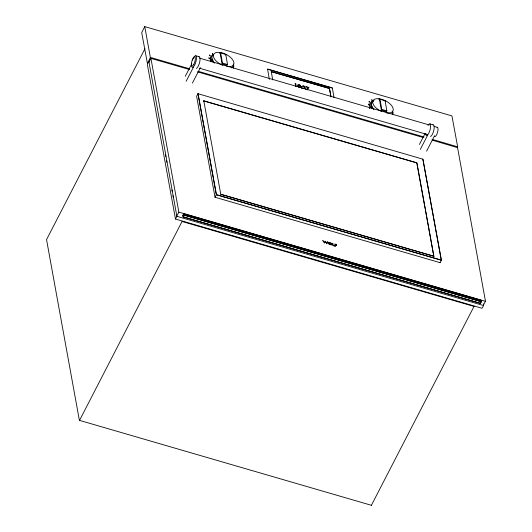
<?xml version="1.0" encoding="UTF-8"?>
<svg xmlns="http://www.w3.org/2000/svg" width="532" height="532" viewBox="0 0 532 532"><rect width="100%" height="100%" fill="white"/><g stroke="black" fill="none" stroke-linecap="round" stroke-linejoin="round"><path stroke-width="0.8" d="M457.693 147.051L451.941 115.91L144.757 26.607L150.35 57.403L147.544 63.341M483.295 303.832L483.541 305.681L482.039 308.274L175.48 219.038L176.877 216.325L148.867 61.493M189.412 69.499L150.922 58.374L178.858 212.128L176.664 216.098M433.806 256.271L220.787 194.346L203.809 100.801L416.935 162.805L433.886 256.377M220.607 52.848L222.469 63.062A1.037 0.359 -50.2 0 0 222.07 63.833L227.104 65.303A1.037 0.818 68.4 0 0 227.503 64.525L225.807 54.497L220.607 52.848A1.037 0.818 68.4 0 0 220.208 53.619L222.07 63.833M379.934 99.198L381.79 109.419A1.037 0.359 -50.2 0 0 381.391 110.191L386.432 111.654A1.037 0.818 68.4 0 0 386.831 110.882L385.135 100.854L379.934 99.198A1.037 0.818 68.4 0 0 379.535 99.976L381.391 110.191M144.943 48.758L46.543 239.626L79.381 420.34L371.349 505.287M182.908 215.507L183.793 213.532M183.041 216.231L183.926 214.256L481.147 300.726L480.635 302.116M184.006 215.001L481.347 301.717L480.396 303.433L183.174 216.956L184.006 214.981L183.128 216.93M269.365 79.374L267.569 69.1L332.314 87.913L334.043 97.522M198.103 93.778L216.444 194.672L441.247 260.075L422.907 159.181L197.931 93.692L196.621 96.292L215.014 197.246L440.09 262.668M328.869 242.998L328.916 243.53A1.35 0.685 27.3 0 0 329.594 244.195L330.944 244.587A1.343 0.678 27.3 0 0 331.416 244.354L331.296 243.703A1.337 0.678 27.3 0 0 330.685 243.157L329.335 242.765M378.99 99.211L379.569 99.205M378.837 99.205L379.708 99.198M422.867 159.101L441.407 260.155L440.09 262.728M203.789 101.353L203.849 100.974L416.769 162.918L425.108 208.418M147.351 63.208L141.712 32.578L144.757 26.607M175.48 219.038L147.317 64.306L148.741 61.499M148.814 62.45L150.922 58.374M182.882 215.44L183.74 213.532M183.001 216.205L183.873 214.256M474.118 306.233L371.343 505.387M432.569 140.242L457.567 147.67L485.457 301.159L483.315 305.395M197.931 93.692L216.298 194.759L441.38 260.241M271.227 71.7L329.441 88.452L331.004 96.771M481.221 300.946L183.906 214.443M481.354 301.671L184.039 215.167M79.501 420.479L182.157 221.292M215.014 197.246L216.298 194.759M330.944 96.817L329.494 88.492L271.253 71.594L272.71 79.88M481.187 300.76L480.602 301.917M185.276 76.335L191.753 63.787M186.167 81.256L193.409 67.231M192.411 83.072L200.418 67.571M203.39 101.499L203.809 100.801M419.422 144.458L425.141 133.386M420.32 149.379L427.562 135.354M426.564 151.194L434.564 135.693M480.728 302.642L481.307 301.518M306.758 89.536L308.035 87.561L306 86.969L305.92 86.556L308.966 87.448L307.39 89.875M332.247 88.039L267.603 69.14M300.354 87.547C302.209 83.258 294.156 83.97 299.23 87.494M302.914 88.538L304.464 87.388A1.563 0.791 27.3 0 0 304.523 87.162L304.284 86.65A0.845 0.426 27.3 0 0 303.712 86.284L303.599 86.251A1.131 0.565 27.3 0 0 303.18 86.184L302.608 86.344L302.854 85.752A1.902 0.958 27.3 0 1 303.114 85.752A1.609 0.811 27.3 0 1 303.572 85.838A1.789 0.904 27.3 0 1 303.978 85.985L304.344 86.177A1.423 0.718 27.3 0 1 304.789 86.523L305.142 87.055A2.148 1.084 27.3 0 1 305.162 87.534L304.025 88.472L305.82 88.997L305.9 89.403M433.74 256.304L433.387 256.358M222.469 63.062L227.503 64.525M150.35 57.403L189.651 68.821M381.79 109.419L386.831 110.882M220.78 194.213L433.913 256.225M178.858 212.128L485.417 301.318M176.877 216.325L483.568 305.554M182.217 221.531L474.065 306.439M183.779 213.718L481.094 300.221M480.356 303.233L183.094 216.743M301.93 88.292C303.021 88.372 301.212 87.188 301.551 88.053M380.985 99.59L381.377 99.624M195.783 55.747L199.121 56.718M429.929 123.87L433.267 124.84M199.553 58.148L429.224 124.967M434.006 126.357L437.198 127.288M199.44 68.202L427.515 134.563M198.423 71.368L424.064 137.017M432.037 139.337L457.733 146.832M197.385 71.82L423 137.462M329.348 244.348L331.283 244.906A1.829 0.924 27.3 0 0 331.908 244.587L331.968 244.341A1.995 1.004 27.3 0 0 331.842 243.895L331.749 243.742A1.815 0.911 27.3 0 0 330.931 243.004L329.015 242.446A1.842 0.931 27.3 0 0 328.337 242.878A1.889 0.951 27.3 0 0 329.341 244.348M220.374 52.947L219.676 52.927M220.494 52.934L219.543 52.941M425.407 210.04L433.66 255.46M369.6 107.577L369.733 108.295M369.507 107.55L369.64 108.269M296.337 86.623L295.792 83.61L295.114 83.418L295.666 86.43M165.538 154.865L165.838 156.501M166.576 160.584L166.875 162.213M171.916 189.971L172.215 191.606M172.96 195.69L173.252 197.319M381.477 111.388A11.212 5.652 27.3 0 1 374.023 99.57A11.212 5.652 27.3 0 1 390.954 104.831A11.212 5.652 27.3 0 1 386.132 112.837M373.949 109.299A11.212 5.652 27.3 0 1 372.626 102.031M222.822 65.323A11.212 5.652 27.3 0 1 214.482 53.373A11.212 5.652 27.3 0 1 231.487 58.321A11.212 5.652 27.3 0 1 226.805 66.487M232.358 67.039A11.212 5.652 27.3 0 1 231.62 67.89M214.622 62.949A11.212 5.652 27.3 0 1 212.235 58.806M328.876 243.051A1.35 0.685 27.3 0 1 329.348 242.818M371.489 108.295A12.562 6.337 27.3 0 1 374.089 100.615M393.022 111.9A12.562 6.337 27.3 0 1 392.663 114.453M370.066 107.73A12.562 6.337 27.3 0 1 369.953 103.68M212.162 61.938A12.562 6.337 27.3 0 1 213.192 54.67M233.215 64.053A12.562 6.337 27.3 0 1 233.335 68.103M210.745 61.373A12.562 6.337 27.3 0 1 211.45 56.365M384.975 100.668A1.037 0.359 -50.2 0 1 384.889 100.94M225.648 54.311A1.037 0.359 -50.2 0 1 225.249 55.089M437.058 127.421A4.795 1.503 -73.8 0 1 437.504 132.468A4.795 1.503 -73.8 0 1 434.425 136.372M427.987 125.339A6.038 1.889 -73.8 0 1 430.621 125.845A6.038 1.889 -73.8 0 1 428.313 134.064A6.038 1.889 -73.8 0 1 425.68 133.559M432.988 124.98A6.038 1.889 -73.8 0 1 433.893 129.961A6.038 1.889 -73.8 0 1 430.514 136.518M192.498 60.089A6.038 1.889 -73.8 0 1 196.348 56.724A6.038 1.889 -73.8 0 1 194 66.181A6.038 1.889 -73.8 0 1 191.66 63.468M198.842 56.858A6.038 1.889 -73.8 0 1 199.746 61.838A6.038 1.889 -73.8 0 1 196.361 68.395M373.697 109.293A11.604 5.852 27.3 0 1 373.457 101.12M392.397 111.168A11.604 5.852 27.3 0 1 392.057 113.529M372.207 108.408A11.604 5.852 27.3 0 1 371.615 107.437M214.369 62.942A11.604 5.852 27.3 0 1 213 55.414M233.102 66.081A11.604 5.852 27.3 0 1 232.73 67.172M212.567 61.566A11.604 5.852 27.3 0 1 211.61 59.225M298.299 85.32C299.556 90.467 301.358 83.517 298.299 85.32M301.192 86.304L302.003 86.703L301.205 86.277M327.426 241.867L326.781 243.084L325.112 241.189L324.447 242.406L322.764 240.504L324.52 243.084L325.411 241.668L326.934 243.782L327.905 242.007L327.426 241.867M212.534 53.386L212.667 54.104L212.534 53.386M371.861 99.737L371.994 100.462L371.861 99.737M209.821 55.022L209.954 55.747L209.821 55.022M369.148 101.379L369.274 102.097L369.148 101.379M209.023 57.782L209.156 58.5L209.023 57.782M368.35 104.139L368.483 104.857L368.35 104.139M332.833 243.437L332.347 243.297L332.739 245.452L334.748 246.037L333.172 245.319L332.833 243.437M336.576 244.527L334.781 244.002L335.173 246.163L335.659 246.303L335.473 245.299L336.789 245.684L335.419 245.019L335.313 244.421L336.576 244.527M193.794 64.385A4.795 1.503 -73.8 0 0 194.845 56.844A4.795 1.503 -73.8 0 0 191.513 62.956A4.795 1.503 -73.8 0 0 193.794 64.385"/></g></svg>
